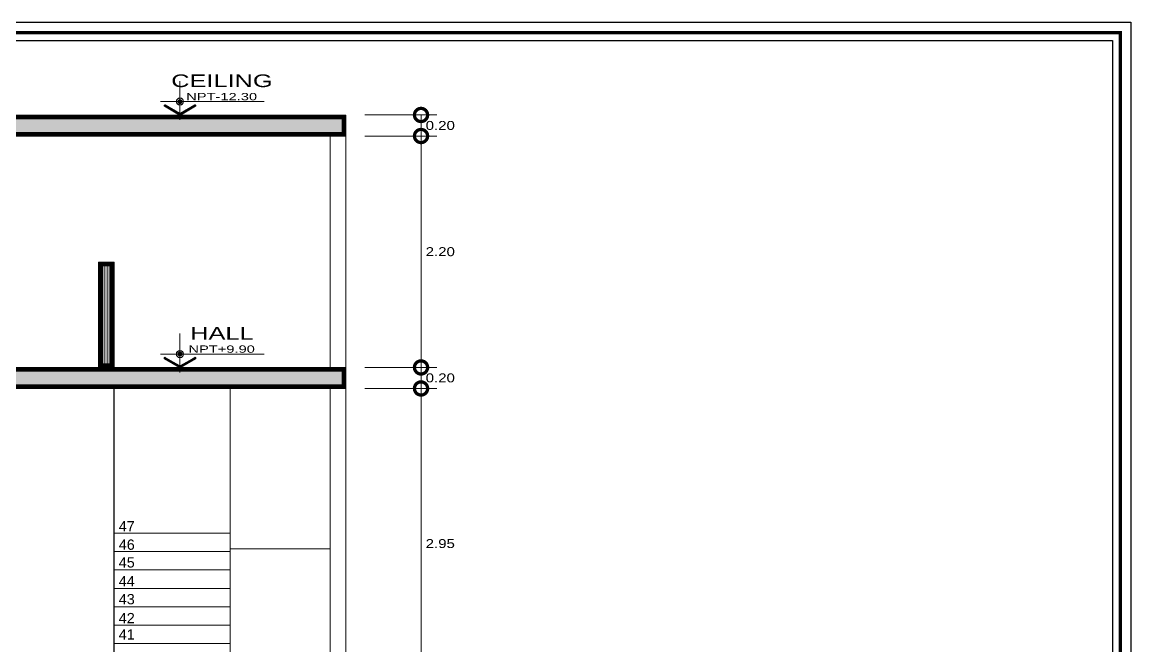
# Model space of a CAD drawing. Header units: millimetres. Extents: x 1555 to 3397, y 790 to 1592.
# Drawn here: x 1720.1 to 1730.63, y 812.73 to 818.66 of the extents above; entities that cross this region are included whole.
import ezdxf
from ezdxf.enums import TextEntityAlignment as Align

# ---------------------------------------------------------------- set-up
doc = ezdxf.new("R2010")
doc.units = ezdxf.units.MM
doc.layers.get('0').update_dxf_attribs({"lineweight": 5})
doc.layers.get('Defpoints').update_dxf_attribs({"lineweight": 5})
for name, color, linetype, lineweight in [('0-Hach de Muro Alto', 145, 'Continuous', 5), ('0-Muro Alto', 145, 'Continuous', 5), ('CONCRETO DE LOSA ALIGERADO', 251, 'Continuous', 5), ('COTAS', 7, 'Continuous', 9), ('LOSA STDIO ARQ', 7, 'Continuous', 13), ('MARCO DE MENBRETE', 252, 'Continuous', 25), ('MURO ELEV', 7, 'Continuous', 20), ('SOMBRA01', 250, 'Continuous', 20), ('TEXT2', 7, 'Continuous', 9), ('TEXTURA VARIOS', 251, 'Continuous', 9)]:
    doc.layers.add(name, color=color, linetype=linetype, lineweight=lineweight)
for name, color, linetype, lineweight, true_color in [('COLUMNA ELEVACION', 7, 'Continuous', 9, 0x44484a), ('FLECHAS NPT', 7, 'Continuous', 13, 0x51594d), ('MARCO  LOGITO LM', 7, 'Continuous', 25, 0x5b584a), ('MURO INTERIOR 01', 7, 'Continuous', 30, 0x4b4d46), ('RELLENO DE MURO CORTE', 7, 'Continuous', 5, 0x5b605f), ('TEXTO-PASOS', 7, 'Continuous', 25, 0xb15430), ('TEXTOS NPT', 7, 'Continuous', 5, 0x54254a)]:
    doc.layers.add(name, color=color, linetype=linetype, lineweight=lineweight, true_color=true_color)
doc.layers.add('LOGO', color=7, linetype='Continuous')
doc.styles.add('A-1', font='swissel.ttf', dxfattribs={"height": 0.075})
doc.styles.add('STYLE1-50EJES', font='swissel.ttf', dxfattribs={"width": 1.2, "height": 0.085})
doc.styles.add('TEXTO-AMBIENTES', font='GOTHIC.TTF', dxfattribs={"width": 1.5, "height": 0.125})
doc.dimstyles.new('DIM-1-50ejes', dxfattribs={"dimtxt": 0.085, "dimasz": 0.25, "dimexe": 0.15, "dimexo": 0.18, "dimgap": 0.03, "dimtad": 2, "dimtih": 1, "dimtoh": 1, "dimzin": 0, "dimdsep": 46, "dimtxsty": 'STYLE1-50EJES', "dimblk1": 'DOTSMALL', "dimblk2": 'DOTSMALL', "dimsah": 1, "dimcen": 2.75, "dimclrd": 256, "dimclre": 256, "dimclrt": 256, "dimazin": 0, "dimtfac": 1, "dimtix": 1, "dimtmove": 0, "dimatfit": 3, "dimldrblk": 'DOTSMALL', "dimfxl": 1, "dimfxlon": 1, "dimtolj": 1, "dimtzin": 0, "dimlwd": -1, "dimlwe": -1, "dimarcsym": 0})

# ---------------------------------------------------------------- blocks, each defined once
blk = doc.blocks.new('_DOTSMALL')
at = {"color": 0, "linetype": 'ByBlock', "const_width": 0.5}
blk.add_lwpolyline([(-0.0625, 0, 1), (0.0625, 0, 1)], format="xyb", close=True, dxfattribs=at)
blk = doc.blocks.new('*D475')
at = {"layer": 'COTAS', "transparency": 16777216}
for p, q in [((1723.355, 815.181), (1724.039, 815.181)), ((1723.889, 812.231), (1723.889, 815.181)), ((1723.355, 812.231), (1724.039, 812.231))]:
    blk.add_line(p, q, dxfattribs=at)
at = {"layer": 'Defpoints', "color": 0, "transparency": 16777216}
for p in [(1723.175, 815.181), (1723.889, 815.181), (1723.175, 812.231)]:
    blk.add_point(p, dxfattribs=at)
at = {"layer": 'COTAS', "transparency": 16777216, "xscale": 0.25, "yscale": 0.25, "zscale": 0.25}
for p, rotation in [((1723.889, 815.181), 90), ((1723.889, 812.231), 270)]:
    blk.add_blockref('_DOTSMALL', p, dxfattribs=dict(at, rotation=rotation))
at = {"layer": 'COTAS', "transparency": 16777216, "insert": (1724.072, 813.706), "char_height": 0.085, "attachment_point": 5, "style": 'STYLE1-50EJES'}
blk.add_mtext('\\A1;2.95', dxfattribs=at)
blk = doc.blocks.new('*D476')
at = {"layer": 'COTAS', "transparency": 16777216}
for p, q in [((1723.355, 815.381), (1724.039, 815.381)), ((1723.889, 815.181), (1723.889, 815.381)), ((1723.355, 815.181), (1724.039, 815.181))]:
    blk.add_line(p, q, dxfattribs=at)
at = {"layer": 'Defpoints', "color": 0, "transparency": 16777216}
for p in [(1723.175, 815.381), (1723.889, 815.381), (1723.175, 815.181)]:
    blk.add_point(p, dxfattribs=at)
at = {"layer": 'COTAS', "transparency": 16777216, "xscale": 0.25, "yscale": 0.25, "zscale": 0.25}
for p, rotation in [((1723.889, 815.381), 90), ((1723.889, 815.181), 270)]:
    blk.add_blockref('_DOTSMALL', p, dxfattribs=dict(at, rotation=rotation))
at = {"layer": 'COTAS', "transparency": 16777216, "insert": (1724.072, 815.281), "char_height": 0.085, "attachment_point": 5, "style": 'STYLE1-50EJES'}
blk.add_mtext('\\A1;0.20', dxfattribs=at)
blk = doc.blocks.new('*D477')
at = {"layer": 'COTAS', "transparency": 16777216}
for p, q in [((1723.355, 817.581), (1724.039, 817.581)), ((1723.889, 815.381), (1723.889, 817.581)), ((1723.355, 815.381), (1724.039, 815.381))]:
    blk.add_line(p, q, dxfattribs=at)
at = {"layer": 'Defpoints', "color": 0, "transparency": 16777216}
for p in [(1723.175, 817.581), (1723.889, 817.581), (1723.175, 815.381)]:
    blk.add_point(p, dxfattribs=at)
at = {"layer": 'COTAS', "transparency": 16777216, "xscale": 0.25, "yscale": 0.25, "zscale": 0.25}
for p, rotation in [((1723.889, 817.581), 90), ((1723.889, 815.381), 270)]:
    blk.add_blockref('_DOTSMALL', p, dxfattribs=dict(at, rotation=rotation))
at = {"layer": 'COTAS', "transparency": 16777216, "insert": (1724.072, 816.481), "char_height": 0.085, "attachment_point": 5, "style": 'STYLE1-50EJES'}
blk.add_mtext('\\A1;2.20', dxfattribs=at)
blk = doc.blocks.new('*D478')
at = {"layer": 'COTAS', "transparency": 16777216}
for p, q in [((1723.355, 817.781), (1724.039, 817.781)), ((1723.889, 817.581), (1723.889, 817.781)), ((1723.355, 817.581), (1724.039, 817.581))]:
    blk.add_line(p, q, dxfattribs=at)
at = {"layer": 'Defpoints', "color": 0, "transparency": 16777216}
for p in [(1723.175, 817.781), (1723.889, 817.781), (1723.175, 817.581)]:
    blk.add_point(p, dxfattribs=at)
at = {"layer": 'COTAS', "transparency": 16777216, "xscale": 0.25, "yscale": 0.25, "zscale": 0.25}
for p, rotation in [((1723.889, 817.781), 90), ((1723.889, 817.581), 270)]:
    blk.add_blockref('_DOTSMALL', p, dxfattribs=dict(at, rotation=rotation))
at = {"layer": 'COTAS', "transparency": 16777216, "insert": (1724.072, 817.681), "char_height": 0.085, "attachment_point": 5, "style": 'STYLE1-50EJES'}
blk.add_mtext('\\A1;0.20', dxfattribs=at)

msp = doc.modelspace()

# ---------------------------------------------------------------- hatches: boundary and pattern name
at = {"layer": 'CONCRETO DE LOSA ALIGERADO'}
h = msp.add_hatch(dxfattribs=at)
h.set_pattern_fill('CONCRETE', color=256, scale=0.18, style=0, pattern_type=2)
h.set_pattern_definition([(45, (298.61798, -143.04007), (0, 0.180000819), [0.0254556, -0.050913, 0.0127278, -0.0763668, 0.0254556, -0.063639641]), (135, (298.73498, -143.03107), (-0.180000819, 0), [0.02545578, -0.0381834, 0.0127278, -0.063639, 0.02545578, -0.089096681]), (63.434949, (298.590976, -143.06707), (9e-12, 0.18), [0.020124, -0.080496, 0.020124, -0.080502118]), (116.565051, (298.590976, -143.06707), (-7e-11, 0.18), [0.020124, -0.080496, 0.020124, -0.080502118]), (0, (298.59098, -143.04907), (0, 0.18), [0.009, -0.072, 0.018, -0.072, 0.009]), (0, (298.59098, -143.02207), (0, 0.18), [-0.027, 0.018, -0.072, 0, -0.063, 0]), (0, (298.59098, -143.01307), (0, 0.18), [-0.072, 0, -0.054, 0.018, -0.036, 0]), (0, (298.59098, -142.98607), (0, 0.18), [-0.036, 0, -0.045, 0.018, -0.081, 0]), (0, (298.59098, -142.95907), (0, 0.18), [-0.036, 0.018, -0.072, 0.018, -0.036, 0]), (0, (298.59098, -142.91407), (0, 0.18), [-0.027, 0.018, -0.036, 0, -0.099, 0]), (0, (298.59098, -142.90507), (0, 0.18), [-0.036, 0, -0.108, 0.018, -0.018, 0]), (90, (298.59998, -143.03107), (-0.18, 0), [-0.054, 0, -0.054, 0, -0.072, 0]), (90, (298.61798, -143.06707), (-0.18, 0), [-0.027, 0.018, -0.072, 0, -0.063, 0]), (90, (298.63598, -143.06707), (-0.18, 0), [-0.072, 0, -0.063, 0.018, -0.027, 0]), (90, (298.73498, -143.06707), (-0.18, 0), [-0.036, 0.018, -0.09, 0.018, -0.018, 0]), (90, (298.60898, -143.04907), (-0.18, 0), [-0.054, 0, -0.063, 0, -0.063, 0]), (90, (298.62698, -143.04907), (-0.18, 0), [-0.045, 0, -0.099, 0, -0.036, 0]), (90, (298.64498, -143.04007), (-0.18, 0), [-0.09, 0, -0.027, 0, -0.063, 0]), (90, (298.65398, -143.05807), (-0.18, 0), [-0.081, 0, -0.036, 0, -0.045, 0]), (90, (298.67198, -143.03107), (-0.18, 0), [-0.072, 0, -0.027, 0, -0.072, 0]), (90, (298.68098, -143.02207), (-0.18, 0), [-0.081, 0, -0.036, 0, -0.063, 0]), (90, (298.68998, -143.06707), (-0.18, 0), [-0.108, 0, -0.045, 0, -0.027, 0]), (90, (298.69898, -143.04007), (-0.18, 0), [-0.036, 0, -0.072, 0, -0.072, 0]), (90, (298.70798, -143.04907), (-0.18, 0), [-0.081, 0, -0.045, 0, -0.054, 0]), (90, (298.71698, -143.05807), (-0.18, 0), [-0.072, 0, -0.054, 0, -0.054, 0]), (90, (298.73498, -143.04907), (-0.18, 0), [-0.054, 0, -0.054, 0, -0.072, 0]), (90, (298.75298, -143.04007), (-0.18, 0), [-0.072, 0, -0.036, 0, -0.072, 0]), (90, (298.76198, -143.03107), (-0.18, 0), [-0.027, 0, -0.108, 0, -0.045, 0])])
h.paths.add_polyline_path([(1723.1746, 817.58055), (1723.1746, 817.78055), (1719.6246, 817.78055), (1719.6246, 817.58055)])
h = msp.add_hatch(dxfattribs=at)
h.set_pattern_fill('CONCRETE', color=256, scale=0.18, style=0, pattern_type=2)
h.set_pattern_definition([(45, (290.96798, -145.44007), (0, 0.180000819), [0.0254556, -0.050913, 0.0127278, -0.0763668, 0.0254556, -0.063639641]), (135, (291.08498, -145.43107), (-0.180000819, 0), [0.02545578, -0.0381834, 0.0127278, -0.063639, 0.02545578, -0.089096681]), (63.434949, (290.940976, -145.46707), (9e-12, 0.18), [0.020124, -0.080496, 0.020124, -0.080502118]), (116.565051, (290.940976, -145.46707), (-7e-11, 0.18), [0.020124, -0.080496, 0.020124, -0.080502118]), (0, (290.94098, -145.44907), (0, 0.18), [0.009, -0.072, 0.018, -0.072, 0.009]), (0, (290.94098, -145.42207), (0, 0.18), [-0.027, 0.018, -0.072, 0, -0.063, 0]), (0, (290.94098, -145.41307), (0, 0.18), [-0.072, 0, -0.054, 0.018, -0.036, 0]), (0, (290.94098, -145.38607), (0, 0.18), [-0.036, 0, -0.045, 0.018, -0.081, 0]), (0, (290.94098, -145.35907), (0, 0.18), [-0.036, 0.018, -0.072, 0.018, -0.036, 0]), (0, (290.94098, -145.31407), (0, 0.18), [-0.027, 0.018, -0.036, 0, -0.099, 0]), (0, (290.94098, -145.30507), (0, 0.18), [-0.036, 0, -0.108, 0.018, -0.018, 0]), (90, (290.94998, -145.43107), (-0.18, 0), [-0.054, 0, -0.054, 0, -0.072, 0]), (90, (290.96798, -145.46707), (-0.18, 0), [-0.027, 0.018, -0.072, 0, -0.063, 0]), (90, (290.98598, -145.46707), (-0.18, 0), [-0.072, 0, -0.063, 0.018, -0.027, 0]), (90, (291.08498, -145.46707), (-0.18, 0), [-0.036, 0.018, -0.09, 0.018, -0.018, 0]), (90, (290.95898, -145.44907), (-0.18, 0), [-0.054, 0, -0.063, 0, -0.063, 0]), (90, (290.97698, -145.44907), (-0.18, 0), [-0.045, 0, -0.099, 0, -0.036, 0]), (90, (290.99498, -145.44007), (-0.18, 0), [-0.09, 0, -0.027, 0, -0.063, 0]), (90, (291.00398, -145.45807), (-0.18, 0), [-0.081, 0, -0.036, 0, -0.045, 0]), (90, (291.02198, -145.43107), (-0.18, 0), [-0.072, 0, -0.027, 0, -0.072, 0]), (90, (291.03098, -145.42207), (-0.18, 0), [-0.081, 0, -0.036, 0, -0.063, 0]), (90, (291.03998, -145.46707), (-0.18, 0), [-0.108, 0, -0.045, 0, -0.027, 0]), (90, (291.04898, -145.44007), (-0.18, 0), [-0.036, 0, -0.072, 0, -0.072, 0]), (90, (291.05798, -145.44907), (-0.18, 0), [-0.081, 0, -0.045, 0, -0.054, 0]), (90, (291.06698, -145.45807), (-0.18, 0), [-0.072, 0, -0.054, 0, -0.054, 0]), (90, (291.08498, -145.44907), (-0.18, 0), [-0.054, 0, -0.054, 0, -0.072, 0]), (90, (291.10298, -145.44007), (-0.18, 0), [-0.072, 0, -0.036, 0, -0.072, 0]), (90, (291.11198, -145.43107), (-0.18, 0), [-0.027, 0, -0.108, 0, -0.045, 0])])
h.paths.add_polyline_path([(1723.1746, 815.18055), (1723.1746, 815.38055), (1711.9746, 815.38055), (1711.9746, 815.18055)])
at = {"layer": 'FLECHAS NPT'}
h = msp.add_hatch(color=256, dxfattribs=at)
h.paths.add_polyline_path([(1721.59885, 817.89287), (1721.59885, 817.90822), (1721.58351, 817.90822, 0.41421356)])
h.paths.add_polyline_path([(1721.6142, 817.90822), (1721.59885, 817.90822), (1721.59885, 817.89287, 0.41421356)])
h.paths.add_polyline_path([(1721.6142, 817.90822, 0.41421356), (1721.59885, 817.92356), (1721.59885, 817.90822)])
h.paths.add_polyline_path([(1721.59885, 817.90822), (1721.59885, 817.92356, 0.41421356), (1721.58351, 817.90822)])
h = msp.add_hatch(dxfattribs=at)
h.set_pattern_fill('ANSI31', color=256, scale=0.040926, angle=45, style=0)
h.set_pattern_definition([(90, (1684.895328, 824.1088117), (0.0051157655, 0), [])])
h.paths.add_polyline_path([(1721.45837, 817.8767, 0.41421356), (1721.44998, 817.87445), (1721.44845, 817.8718, 0.41421356), (1721.4507, 817.86341), (1721.59502, 817.78009, 0.1316525), (1721.59885, 817.77906), (1721.59885, 817.79678, -0.1316525), (1721.59502, 817.79781)])
h.paths.add_polyline_path([(1721.60269, 817.79781, -0.1316525), (1721.59885, 817.79678), (1721.59885, 817.77906, 0.1316525), (1721.60269, 817.78009), (1721.74701, 817.86341, 0.41421356), (1721.74926, 817.8718), (1721.74772, 817.87445, 0.41421356), (1721.73934, 817.8767)])
h = msp.add_hatch(dxfattribs=at)
h.set_pattern_fill('ANSI31', color=256, scale=0.040926, angle=45, style=0)
h.set_pattern_definition([(90, (1684.895328, 821.7088117), (0.0051157655, 0), [])])
h.paths.add_polyline_path([(1721.45837, 815.4767, 0.41421356), (1721.44998, 815.47445), (1721.44845, 815.4718, 0.41421356), (1721.4507, 815.46341), (1721.59502, 815.38009, 0.1316525), (1721.59885, 815.37906), (1721.59885, 815.39678, -0.1316525), (1721.59502, 815.39781)])
h.paths.add_polyline_path([(1721.60269, 815.39781, -0.1316525), (1721.59885, 815.39678), (1721.59885, 815.37906, 0.1316525), (1721.60269, 815.38009), (1721.74701, 815.46341, 0.41421356), (1721.74926, 815.4718), (1721.74772, 815.47445, 0.41421356), (1721.73934, 815.4767)])
h = msp.add_hatch(color=256, dxfattribs=at)
h.paths.add_polyline_path([(1721.59885, 815.49287), (1721.59885, 815.50822), (1721.58351, 815.50822, 0.41421356)])
h.paths.add_polyline_path([(1721.6142, 815.50822), (1721.59885, 815.50822), (1721.59885, 815.49287, 0.41421356)])
h.paths.add_polyline_path([(1721.6142, 815.50822, 0.41421356), (1721.59885, 815.52356), (1721.59885, 815.50822)])
h.paths.add_polyline_path([(1721.59885, 815.50822), (1721.59885, 815.52356, 0.41421356), (1721.58351, 815.50822)])
at = {"layer": 'RELLENO DE MURO CORTE'}
h = msp.add_hatch(dxfattribs=at)
h.set_pattern_fill('_USER', color=256, scale=0.02, angle=90, style=0, pattern_type=0)
h.set_pattern_definition([(90, (-21.494493, 24.85458), (-0.02, 1e-18), [])])
h.paths.add_polyline_path([(1720.9546, 816.36055), (1720.8446, 816.36055), (1720.8446, 815.40055), (1720.9546, 815.40055)])
at = {"layer": 'TEXTURA VARIOS'}
h = msp.add_hatch(color=256, dxfattribs=at)
h.paths.add_polyline_path([(1721.59885, 817.94243), (1721.59885, 817.93993, -0.41421356), (1721.63057, 817.90822), (1721.63307, 817.90822, 0.41421356)])
h.paths.add_polyline_path([(1721.56714, 817.90822), (1721.56464, 817.90822, 0.41421356), (1721.59885, 817.874), (1721.59885, 817.8765, -0.41421356)])
h = msp.add_hatch(color=256, dxfattribs=at)
h.paths.add_polyline_path([(1721.59885, 817.92243), (1721.59885, 817.92743, 0.41421356), (1721.57964, 817.90822), (1721.58464, 817.90822, -0.41421356)])
h.paths.add_polyline_path([(1721.61807, 817.90822), (1721.61307, 817.90822, -0.41421356), (1721.59885, 817.894), (1721.59885, 817.889, 0.41421356)])
h = msp.add_hatch(color=256, dxfattribs=at)
h.paths.add_polyline_path([(1721.59885, 817.89611), (1721.59885, 817.90822), (1721.58675, 817.90822, 0.41421356)])
h.paths.add_polyline_path([(1721.61096, 817.90822), (1721.59885, 817.90822), (1721.59885, 817.89611, 0.41421356)])
h.paths.add_polyline_path([(1721.61096, 817.90822, 0.41421356), (1721.59885, 817.92032), (1721.59885, 817.90822)])
h.paths.add_polyline_path([(1721.59885, 817.90822), (1721.59885, 817.92032, 0.41421356), (1721.58675, 817.90822)])
h = msp.add_hatch(color=256, dxfattribs=at)
h.paths.add_polyline_path([(1721.59885, 815.54243), (1721.59885, 815.53993, -0.41421356), (1721.63057, 815.50822), (1721.63307, 815.50822, 0.41421356)])
h.paths.add_polyline_path([(1721.56714, 815.50822), (1721.56464, 815.50822, 0.41421356), (1721.59885, 815.474), (1721.59885, 815.4765, -0.41421356)])
h = msp.add_hatch(color=256, dxfattribs=at)
h.paths.add_polyline_path([(1721.59885, 815.52243), (1721.59885, 815.52743, 0.41421356), (1721.57964, 815.50822), (1721.58464, 815.50822, -0.41421356)])
h.paths.add_polyline_path([(1721.61807, 815.50822), (1721.61307, 815.50822, -0.41421356), (1721.59885, 815.494), (1721.59885, 815.489, 0.41421356)])
h = msp.add_hatch(color=256, dxfattribs=at)
h.paths.add_polyline_path([(1721.59885, 815.49611), (1721.59885, 815.50822), (1721.58675, 815.50822, 0.41421356)])
h.paths.add_polyline_path([(1721.61096, 815.50822), (1721.59885, 815.50822), (1721.59885, 815.49611, 0.41421356)])
h.paths.add_polyline_path([(1721.61096, 815.50822, 0.41421356), (1721.59885, 815.52032), (1721.59885, 815.50822)])
h.paths.add_polyline_path([(1721.59885, 815.50822), (1721.59885, 815.52032, 0.41421356), (1721.58675, 815.50822)])

# ---------------------------------------------------------------- linework, layer by layer
for centre, radius in [((1721.59885, 817.90822), 0.03422), ((1721.59885, 817.90822), 0.01422), ((1721.59885, 817.90822), 0.01211), ((1721.59885, 815.50822), 0.03422), ((1721.59885, 815.50822), 0.01422), ((1721.59885, 815.50822), 0.01211)]:
    msp.add_circle(centre, radius)
at = {"layer": '0-Hach de Muro Alto', "const_width": 0.04}
msp.add_lwpolyline([(1720.9546, 816.36055), (1720.8446, 816.36055), (1720.8446, 815.40055), (1720.9546, 815.40055)], close=True, dxfattribs=at)
at = {"layer": '0-Muro Alto'}
msp.add_lwpolyline([(1720.9746, 816.38055), (1720.8246, 816.38055), (1720.8246, 815.38055), (1720.9746, 815.38055)], close=True, dxfattribs=at)
at = {"layer": 'COLUMNA ELEVACION'}
for points in [[(1723.1746, 817.58055), (1723.0246, 817.58055), (1723.0246, 815.38055), (1723.1746, 815.38055)], [(1723.1746, 815.18055), (1723.0246, 815.18055), (1723.0246, 812.23055), (1723.1746, 812.23055)]]:
    msp.add_lwpolyline(points, close=True, dxfattribs=at)
at = {"layer": 'FLECHAS NPT', "ltscale": 0.8}
for p, q in [((1721.59885, 818.10228), (1721.59885, 817.73394)), ((1721.41495, 817.90822), (1722.39928, 817.90822)), ((1721.59885, 815.70228), (1721.59885, 815.33394)), ((1721.41495, 815.50822), (1722.39928, 815.50822))]:
    msp.add_line(p, q, dxfattribs=at)
for points in [[(1721.59502, 817.78009, 0.26794919), (1721.60269, 817.78009, -0.26794919), (1721.59502, 817.78009), (1721.4507, 817.86341, -0.41421356), (1721.44845, 817.8718), (1721.44998, 817.87445, -0.41421356), (1721.45837, 817.8767), (1721.59502, 817.79781, 0.26794919), (1721.60269, 817.79781), (1721.73934, 817.8767, -0.41421356), (1721.74772, 817.87445), (1721.74926, 817.8718, -0.41421356), (1721.74701, 817.86341), (1721.60269, 817.78009)], [(1721.59502, 815.38009, 0.26794919), (1721.60269, 815.38009, -0.26794919), (1721.59502, 815.38009), (1721.4507, 815.46341, -0.41421356), (1721.44845, 815.4718), (1721.44998, 815.47445, -0.41421356), (1721.45837, 815.4767), (1721.59502, 815.39781, 0.26794919), (1721.60269, 815.39781), (1721.73934, 815.4767, -0.41421356), (1721.74772, 815.47445), (1721.74926, 815.4718, -0.41421356), (1721.74701, 815.46341), (1721.60269, 815.38009)]]:
    msp.add_lwpolyline(points, format="xyb", dxfattribs=at)
at = {"layer": 'FLECHAS NPT'}
for centre in [(1721.59885, 817.90822), (1721.59885, 815.50822)]:
    msp.add_circle(centre, 0.01535, dxfattribs=at)
at = {"layer": 'LOGO'}
msp.add_lwpolyline([(1730.63266, 789.52369), (1689.17793, 789.52369), (1689.17793, 818.66337), (1730.63266, 818.66337)], close=True, dxfattribs=at)
at = {"layer": 'LOSA STDIO ARQ'}
for points in [[(1719.6246, 817.78055), (1723.1746, 817.78055), (1723.1746, 817.58055), (1719.6246, 817.58055)], [(1723.1746, 815.38055), (1711.9746, 815.38055), (1711.9746, 815.18055), (1723.1746, 815.18055)]]:
    msp.add_lwpolyline(points, close=True, dxfattribs=at)
at = {"layer": 'LOSA STDIO ARQ', "const_width": 0.04}
for points in [[(1719.6446, 817.76055), (1723.1546, 817.76055), (1723.1546, 817.60055), (1719.6446, 817.60055)], [(1711.9946, 815.36055), (1723.1546, 815.36055), (1723.1546, 815.20055), (1711.9946, 815.20055)]]:
    msp.add_lwpolyline(points, close=True, dxfattribs=at)
at = {"layer": 'MARCO  LOGITO LM', "ltscale": 0.8, "const_width": 0.03358}
msp.add_lwpolyline([(1689.27793, 818.56337), (1730.53266, 818.56337), (1730.53266, 789.62369), (1689.27793, 789.62369)], close=True, dxfattribs=at)
at = {"layer": 'MARCO DE MENBRETE'}
msp.add_lwpolyline([(1689.35293, 818.48837), (1730.45766, 818.48837), (1730.45766, 789.69869), (1689.35293, 789.69869)], close=True, dxfattribs=at)
at = {"layer": 'MURO ELEV'}
for points in [[(1722.0746, 815.18055), (1723.0246, 815.18055), (1723.0246, 813.65555), (1722.0746, 813.65555)], [(1722.0746, 813.80555), (1720.9746, 813.80555), (1720.9746, 813.63055), (1722.0746, 813.63055)], [(1722.0746, 813.63055), (1720.9746, 813.63055), (1720.9746, 813.45555), (1722.0746, 813.45555)], [(1722.0746, 813.45555), (1720.9746, 813.45555), (1720.9746, 813.28055), (1722.0746, 813.28055)], [(1722.0746, 813.28055), (1720.9746, 813.28055), (1720.9746, 813.10555), (1722.0746, 813.10555)], [(1722.0746, 813.10555), (1720.9746, 813.10555), (1720.9746, 812.93055), (1722.0746, 812.93055)], [(1722.0746, 812.93055), (1720.9746, 812.93055), (1720.9746, 812.75555), (1722.0746, 812.75555)], [(1722.0746, 812.75555), (1720.9746, 812.75555), (1720.9746, 812.58055), (1722.0746, 812.58055)]]:
    msp.add_lwpolyline(points, close=True, dxfattribs=at)
at = {"layer": 'MURO INTERIOR 01'}
msp.add_lwpolyline([(1720.9746, 812.23055), (1720.9746, 815.18055), (1719.9746, 815.18055)], dxfattribs=at)
at = {"layer": 'SOMBRA01'}
for p, q in [((1721.62307, 817.90822), (1721.61307, 817.90822)), ((1721.61307, 817.90822), (1721.61807, 817.90822)), ((1721.62307, 817.90822), (1721.63307, 817.90822)), ((1721.62807, 817.90822), (1721.63307, 817.90822)), ((1721.62307, 815.50822), (1721.61307, 815.50822)), ((1721.61307, 815.50822), (1721.61807, 815.50822)), ((1721.62307, 815.50822), (1721.63307, 815.50822)), ((1721.62807, 815.50822), (1721.63307, 815.50822))]:
    msp.add_line(p, q, dxfattribs=at)
for centre, radius in [((1721.59885, 817.90822), 0.03172), ((1721.59885, 817.90822), 0.01922), ((1721.59885, 815.50822), 0.03172), ((1721.59885, 815.50822), 0.01922)]:
    msp.add_circle(centre, radius, dxfattribs=at)

# ---------------------------------------------------------------- texts
at = {"layer": 'TEXT2', "char_height": 0.12, "width": 1.311925, "attachment_point": 5, "style": 'TEXTO-AMBIENTES'}
for s, insert in [('\\A1;CEILING', (1721.99718, 818.10516)), ('\\A1;HALL', (1721.99718, 815.70516))]:
    msp.add_mtext(s, dxfattribs=dict(at, insert=insert))
at = {"layer": 'TEXTO-PASOS', "style": 'A-1'}
for s, p in [('47', (1721.01726, 813.8224)), ('46', (1721.01726, 813.6474)), ('45', (1721.01726, 813.47863)), ('44', (1721.01726, 813.3)), ('43', (1721.01726, 813.12908)), ('42', (1721.01726, 812.94908)), ('41', (1721.01726, 812.79359))]:
    msp.add_text(s, height=0.097851, dxfattribs=at).set_placement(p)
at = {"layer": 'TEXTOS NPT', "linetype": 'Continuous', "ltscale": 0.5, "style": 'TEXTO-AMBIENTES', "width": 1.5}
for s, p in [('NPT-12.30', (1721.99468, 817.95534)), ('NPT+9.90', (1721.99468, 815.55534))]:
    msp.add_text(s, height=0.069458, dxfattribs=at).set_placement(p, align=Align.MIDDLE_CENTER)

# ---------------------------------------------------------------- dimensions: what is measured, and where the dimension line sits
at = {"layer": 'COTAS'}
for base, p1, p2, picture, middle in [((1723.88879, 817.78055), (1723.1746, 817.58055), (1723.1746, 817.78055), '*D478', (1724.07179, 817.68055)), ((1723.88879, 817.58055), (1723.1746, 815.38055), (1723.1746, 817.58055), '*D477', (1724.07193, 816.48055)), ((1723.88879, 815.38055), (1723.1746, 815.18055), (1723.1746, 815.38055), '*D476', (1724.07179, 815.28055)), ((1723.88879, 815.18055), (1723.1746, 812.23055), (1723.1746, 815.18055), '*D475', (1724.07193, 813.70555))]:
    dim = msp.add_linear_dim(base=base, p1=p1, p2=p2, angle=270, dimstyle='DIM-1-50ejes', override={"dimtmove": 1}, dxfattribs=at)
    dim.commit()
    dim.dimension.update_dxf_attribs({"geometry": picture, "text_midpoint": middle})

doc.saveas('drawing.dxf')
